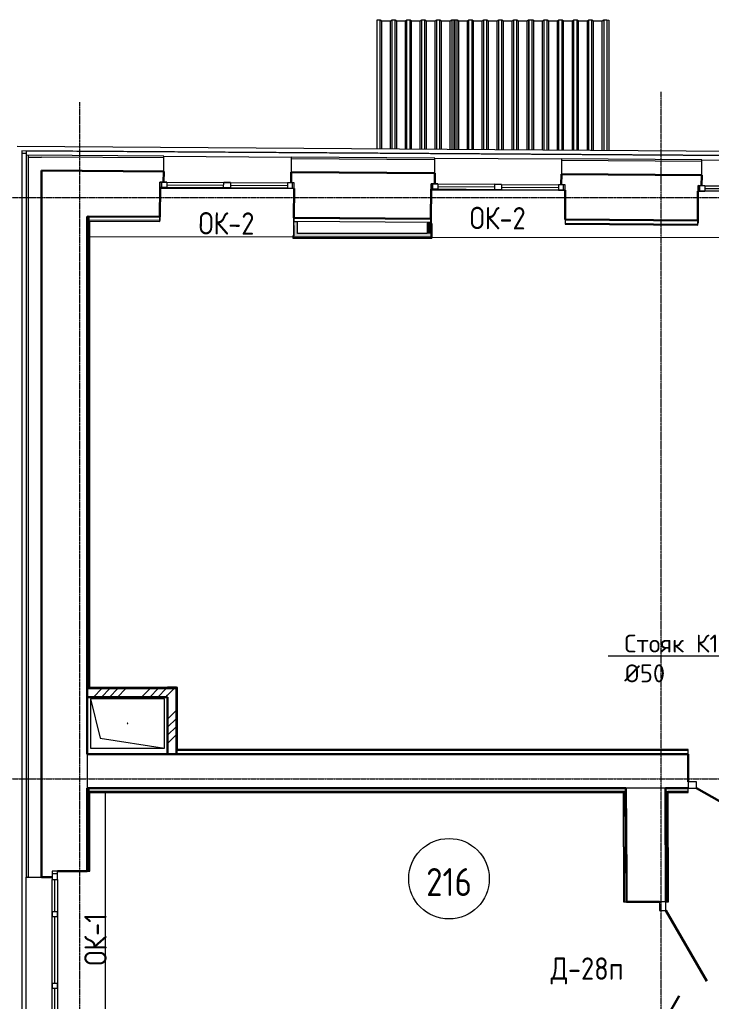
# Model space of a CAD drawing. Header units: millimetres. Extents: x -10178924 to 11692288, y -947381 to 58396.
# Drawn here: x -7172 to 560, y -142533 to -131561 of the extents above; entities that cross this region are included whole.
import ezdxf
from ezdxf import colors
from ezdxf.entities.mleader import LeaderData, LeaderLine
from ezdxf.math import Vec2, Vec3

# ---------------------------------------------------------------- set-up
doc = ezdxf.new("R2010")
doc.units = ezdxf.units.MM
doc.linetypes.add('ADSK_Линия сетки', pattern=[25, 20, -2.5, 0, -2.5])
for name, color, linetype, lineweight in [('_ Окна', 7, 'Continuous', 9), ('Аннотация', 7, 'Continuous', 18), ('Выноски ВК', 7, 'Continuous', 0), ('Двери', 7, 'Continuous', 9), ('Марки дверей', 7, 'Continuous', 20), ('Марки окон', 7, 'Continuous', 20), ('Обобщенные модели', 7, 'Continuous', 18), ('Окна', 7, 'Continuous', 9), ('Оси', 253, 'Continuous', 9), ('Перекрытие', 7, 'Continuous', 18), ('Стены внутренние', 7, 'Continuous', 18), ('Стены наружные', 7, 'Continuous', 18), ('Стены несущие', 7, 'Continuous', 30), ('Стены отделка', 7, 'Continuous', 30), ('Стены штриховка', 7, 'Continuous', 9), ('ШТРИХОВКА', 252, 'Continuous', 15)]:
    doc.layers.add(name, color=color, linetype=linetype, lineweight=lineweight)
doc.layers.add('Линии', color=7, linetype='Continuous', lineweight=9, true_color=0x00a600)
doc.styles.add('GOST Common', font='GOST_Common.ttf', dxfattribs={"width": 0.9, "height": 350})
doc.styles.add('GOST Common_2', font='GOST_Common.ttf', dxfattribs={"width": 0.9, "height": 250})
doc.styles.add('PDF ISOCPEUR', font='isocpeur.ttf')
pattern_1 = [(45, (0, -123085.82), (-269.4077, 269.4077), []), (45, (89.8, -123085.82), (-269.4077, 269.4077), []), (45, (179.6, -123085.82), (-269.4077, 269.4077), []), (45, (269.4, -123085.82), (-269.4077, 269.4077), [])]

# ---------------------------------------------------------------- blocks, each defined once
blk = doc.blocks.new('Дверь-Alumark_двупольная с глухим окном_S70 - 1400х2200 алюм ост Д30п-6129806-План 2-го этажа')
at = {"layer": 'Двери', "lineweight": 30}
for p, q in [((-480, 190), (312, 647)), ((730, 190), (475, 337))]:
    blk.add_line(p, q, dxfattribs=at)
at = {"layer": 'Двери'}
for p, q in [((-575, 190), (-575, 120)), ((-480, 190), (-575, 190)), ((-575, 120), (-480, 120)), ((-480, 120), (-480, 190)), ((730, 190), (730, 120)), ((825, 190), (730, 190)), ((730, 120), (825, 120)), ((825, 120), (825, 190))]:
    blk.add_line(p, q, dxfattribs=at)
blk = doc.blocks.new('Дверь-Alumark_двупольная с глухим окном_S70 - 1400х2200 алюм ост Д30п-6129808-План 2-го этажа')
at = {"layer": 'Двери', "lineweight": 30}
for p, q in [((-480, 220), (312, 677)), ((730, 220), (475, 367))]:
    blk.add_line(p, q, dxfattribs=at)
at = {"layer": 'Двери'}
for p, q in [((-575, 220), (-575, 150)), ((-480, 220), (-575, 220)), ((-480, 150), (-480, 220)), ((730, 220), (730, 150)), ((825, 220), (730, 220)), ((825, 150), (825, 220)), ((-575, 150), (-480, 150)), ((730, 150), (825, 150))]:
    blk.add_line(p, q, dxfattribs=at)
blk = doc.blocks.new('GM_Отверстие прямоугольное _в плите_ - Отверстие-6220773-План 2-го этажа')
at = {"layer": 'Обобщенные модели'}
for p, q in [((415, 275), (-415, 275)), ((-415, 275), (-415, -275)), ((-415, 275), (-305, -165)), ((415, 275), (-415, 275)), ((-415, 275), (-415, -275)), ((415, -275), (415, 275)), ((415, -275), (415, 275)), ((-305, -165), (415, -275)), ((-415, -275), (415, -275)), ((-415, -275), (415, -275))]:
    blk.add_line(p, q, dxfattribs=at)
for start, end in [(0, 180), (180, 360), (0, 105), (240, 0), (195, 210)]:
    blk.add_arc((0, 0), 2.5, start, end, dxfattribs=at)
blk = doc.blocks.new('Roof Cladding - 833x50mm-3052827-План 2-го этажа')
at = {"layer": 'Обобщенные модели'}
for p, q in [((-3176, 45031), (-3141, 45031)), ((-3176, 43590), (-3176, 45031)), ((-3141, 45031), (-3124, 45019)), ((-3141, 43589), (-3141, 45031)), ((-3124, 45019), (-3026, 45019)), ((-3124, 43589), (-3124, 45019)), ((-3026, 45019), (-3009, 45031)), ((-3026, 43589), (-3026, 45019)), ((-3009, 45031), (-2974, 45031)), ((-3009, 43588), (-3009, 45031)), ((-2974, 45031), (-2957, 45019)), ((-2974, 43588), (-2974, 45031)), ((-2957, 45019), (-2860, 45019)), ((-2957, 43588), (-2957, 45019)), ((-2860, 45019), (-2843, 45031)), ((-2860, 43587), (-2860, 45019)), ((-2843, 45031), (-2808, 45031)), ((-2843, 43587), (-2843, 45031)), ((-2808, 45031), (-2791, 45019)), ((-2808, 43587), (-2808, 45031)), ((-2791, 45019), (-2693, 45019)), ((-2791, 43587), (-2791, 45019)), ((-2693, 45019), (-2676, 45031)), ((-2693, 43586), (-2693, 45019)), ((-2676, 45031), (-2641, 45031)), ((-2676, 43586), (-2676, 45031)), ((-2641, 45031), (-2624, 45019)), ((-2641, 43586), (-2641, 45031)), ((-2624, 45019), (-2526, 45019)), ((-2624, 43586), (-2624, 45019)), ((-2526, 45019), (-2509, 45031)), ((-2526, 43585), (-2526, 45019)), ((-2509, 45031), (-2474, 45031)), ((-2509, 43585), (-2509, 45031)), ((-2474, 45031), (-2457, 45019)), ((-2474, 43585), (-2474, 45031)), ((-2457, 45019), (-2359, 45019)), ((-2457, 43585), (-2457, 45019)), ((-2359, 45019), (-2342, 45031)), ((-2359, 43584), (-2359, 45019)), ((-2342, 45031), (-2307, 45031)), ((-2342, 45031), (-2342, 43584)), ((-2307, 45031), (-2307, 43584))]:
    blk.add_line(p, q, dxfattribs=at)
blk = doc.blocks.new('Roof Cladding - 833x50mm-V17-План 2-го этажа')
at = {"layer": 'Обобщенные модели'}
for p, q in [((-2316, 45031), (-2281, 45031)), ((-2316, 43584), (-2316, 45031)), ((-2281, 45031), (-2264, 45019)), ((-2281, 43584), (-2281, 45031)), ((-2264, 45019), (-2166, 45019)), ((-2264, 43583), (-2264, 45019)), ((-2166, 45019), (-2149, 45031)), ((-2166, 43583), (-2166, 45019)), ((-2149, 45031), (-2114, 45031)), ((-2149, 43583), (-2149, 45031)), ((-2114, 45031), (-2097, 45019)), ((-2114, 43582), (-2114, 45031)), ((-2097, 45019), (-2000, 45019)), ((-2097, 43582), (-2097, 45019)), ((-2000, 45019), (-1983, 45031)), ((-2000, 43582), (-2000, 45019)), ((-1983, 45031), (-1948, 45031)), ((-1983, 43582), (-1983, 45031)), ((-1948, 45031), (-1931, 45019)), ((-1948, 43581), (-1948, 45031)), ((-1931, 45019), (-1833, 45019)), ((-1931, 43581), (-1931, 45019)), ((-1833, 45019), (-1816, 45031)), ((-1833, 43581), (-1833, 45019)), ((-1816, 45031), (-1781, 45031)), ((-1816, 43580), (-1816, 45031)), ((-1781, 45031), (-1764, 45019)), ((-1781, 43580), (-1781, 45031)), ((-1764, 45019), (-1666, 45019)), ((-1764, 43580), (-1764, 45019)), ((-1666, 45019), (-1649, 45031)), ((-1666, 43579), (-1666, 45019)), ((-1649, 45031), (-1614, 45031)), ((-1649, 43579), (-1649, 45031)), ((-1614, 45031), (-1597, 45019)), ((-1614, 43579), (-1614, 45031)), ((-1597, 45019), (-1499, 45019)), ((-1597, 43579), (-1597, 45019)), ((-1499, 45019), (-1482, 45031)), ((-1499, 43578), (-1499, 45019)), ((-1482, 45031), (-1447, 45031)), ((-1482, 45031), (-1482, 43578)), ((-1447, 45031), (-1447, 43578)), ((-1437, 45029), (-1427, 45026)), ((-1427, 45026), (-1427, 43578))]:
    blk.add_line(p, q, dxfattribs=at)
blk = doc.blocks.new('Roof Cladding - 833x50mm-V18-План 2-го этажа')
at = {"layer": 'Обобщенные модели'}
for p, q in [((-1476, 45031), (-1441, 45031)), ((-1476, 43578), (-1476, 45031)), ((-1441, 45031), (-1437, 45029)), ((-1441, 43578), (-1441, 45031)), ((-1427, 45021), (-1424, 45019)), ((-1424, 45019), (-1326, 45019)), ((-1424, 43578), (-1424, 45019)), ((-1326, 45019), (-1309, 45031)), ((-1326, 43577), (-1326, 45019)), ((-1309, 45031), (-1274, 45031)), ((-1309, 43577), (-1309, 45031)), ((-1274, 45031), (-1257, 45019)), ((-1274, 43577), (-1274, 45031)), ((-1257, 45019), (-1160, 45019)), ((-1257, 43577), (-1257, 45019)), ((-1160, 45019), (-1143, 45031)), ((-1160, 43576), (-1160, 45019)), ((-1143, 45031), (-1108, 45031)), ((-1143, 43576), (-1143, 45031)), ((-1108, 45031), (-1091, 45019)), ((-1108, 43576), (-1108, 45031)), ((-1091, 45019), (-993, 45019)), ((-1091, 43576), (-1091, 45019)), ((-993, 45019), (-976, 45031)), ((-993, 43575), (-993, 45019)), ((-976, 45031), (-941, 45031)), ((-976, 43575), (-976, 45031)), ((-941, 45031), (-924, 45019)), ((-941, 43575), (-941, 45031)), ((-924, 45019), (-826, 45019)), ((-924, 43574), (-924, 45019)), ((-826, 45019), (-809, 45031)), ((-826, 43574), (-826, 45019)), ((-809, 45031), (-774, 45031)), ((-809, 43574), (-809, 45031)), ((-774, 45031), (-757, 45019)), ((-774, 43573), (-774, 45031)), ((-757, 45019), (-659, 45019)), ((-757, 43573), (-757, 45019)), ((-659, 45019), (-642, 45031)), ((-659, 43573), (-659, 45019)), ((-642, 45031), (-607, 45031)), ((-642, 45031), (-642, 43573)), ((-607, 45031), (-587, 45026)), ((-607, 45031), (-607, 43572)), ((-587, 45026), (-587, 43572))]:
    blk.add_line(p, q, dxfattribs=at)
blk = doc.blocks.new('окна_rehau_двупольное_2_фрамуги - 1460х2440 _нов_-4571373-План 2-го этажа')
at = {"layer": '_ Окна', "lineweight": 18}
for p, q in [((-750, 75), (-750, 135)), ((-750, 135), (-674, 135)), ((-674, 135), (-674, 75)), ((-38, 75), (-38, 135)), ((-38, 135), (38, 135)), ((38, 135), (38, 75)), ((674, 135), (674, 75)), ((750, 135), (674, 135)), ((750, 75), (750, 135)), ((-674, 75), (-750, 75)), ((38, 75), (-38, 75)), ((674, 75), (750, 75))]:
    blk.add_line(p, q, dxfattribs=at)
at = {"layer": '_ Окна'}
for p, q in [((-730, 75), (-730, 135)), ((730, 75), (730, 135)), ((-674, 105), (-38, 105)), ((38, 105), (674, 105))]:
    blk.add_line(p, q, dxfattribs=at)
at = {"layer": 'Окна'}
for p, q in [((-750, 135), (-750, 75)), ((-674, 135), (-750, 135)), ((-674, 135), (-38, 135)), ((38, 135), (-38, 135)), ((38, 135), (674, 135)), ((750, 135), (674, 135)), ((750, 75), (750, 135)), ((-750, 75), (-674, 75)), ((-38, 75), (-674, 75)), ((-38, 75), (38, 75)), ((674, 75), (38, 75)), ((674, 75), (750, 75))]:
    blk.add_line(p, q, dxfattribs=at)
blk = doc.blocks.new('окна_rehau_двупольное_2_фрамуги - 1460х2440 _нов_-4571368-План 2-го этажа')
at = {"layer": '_ Окна', "lineweight": 18}
for p, q in [((-750, 75), (-750, 135)), ((-750, 135), (-674, 135)), ((-674, 135), (-674, 75)), ((-38, 75), (-38, 135)), ((-38, 135), (38, 135)), ((38, 135), (38, 75)), ((674, 135), (674, 75)), ((750, 135), (674, 135)), ((750, 75), (750, 135)), ((-674, 75), (-750, 75)), ((38, 75), (-38, 75)), ((674, 75), (750, 75))]:
    blk.add_line(p, q, dxfattribs=at)
at = {"layer": '_ Окна'}
for p, q in [((-730, 75), (-730, 135)), ((730, 75), (730, 135)), ((-674, 105), (-38, 105)), ((38, 105), (674, 105))]:
    blk.add_line(p, q, dxfattribs=at)
at = {"layer": 'Окна'}
for p, q in [((-750, 135), (-750, 75)), ((-674, 135), (-750, 135)), ((-674, 135), (-38, 135)), ((38, 135), (-38, 135)), ((38, 135), (674, 135)), ((750, 135), (674, 135)), ((750, 75), (750, 135)), ((-750, 75), (-674, 75)), ((-38, 75), (-674, 75)), ((-38, 75), (38, 75)), ((674, 75), (38, 75)), ((674, 75), (750, 75))]:
    blk.add_line(p, q, dxfattribs=at)
blk = doc.blocks.new('окно трехпол с фрамугой - 1740 и 1760 -2300_h___нов_ ок1-2165949-План 2-го этажа')
at = {"layer": '_ Окна', "lineweight": 18}
for p, q in [((-880, 75), (-880, 135)), ((-880, 135), (-790, 135)), ((-790, 135), (-790, 75)), ((-430, 75), (-430, 135)), ((-430, 135), (-370, 135)), ((-370, 135), (-370, 75)), ((370, 75), (370, 135)), ((370, 135), (430, 135)), ((430, 135), (430, 75)), ((790, 135), (790, 75)), ((880, 135), (790, 135)), ((880, 75), (880, 135)), ((-790, 75), (-880, 75)), ((-370, 75), (-430, 75)), ((430, 75), (370, 75)), ((790, 75), (880, 75))]:
    blk.add_line(p, q, dxfattribs=at)
at = {"layer": '_ Окна'}
for p, q in [((-850, 75), (-850, 135)), ((850, 75), (850, 135)), ((-790, 105), (-430, 105)), ((-370, 105), (370, 105)), ((430, 105), (790, 105))]:
    blk.add_line(p, q, dxfattribs=at)
at = {"layer": 'Окна'}
for p, q in [((-880, 135), (-880, 75)), ((-790, 135), (-880, 135)), ((-790, 135), (-430, 135)), ((-370, 135), (-430, 135)), ((-370, 135), (370, 135)), ((430, 135), (370, 135)), ((430, 135), (790, 135)), ((880, 135), (790, 135)), ((880, 75), (880, 135)), ((-880, 75), (-790, 75)), ((-430, 75), (-790, 75)), ((-430, 75), (-370, 75)), ((370, 75), (-370, 75)), ((370, 75), (430, 75)), ((790, 75), (430, 75)), ((790, 75), (880, 75))]:
    blk.add_line(p, q, dxfattribs=at)
blk = doc.blocks.new('2 этаж')
at = {"lineweight": 9}
h = blk.add_hatch(dxfattribs=at)
h.set_pattern_fill('ANSI34', color=256, scale=20)
h.set_pattern_definition(pattern_1)
h.paths.add_polyline_path([(-5518, -85625), (-5518, -85531), (-6396, -85531), (-6396, -85625)])
h = blk.add_hatch(dxfattribs=at)
h.set_pattern_fill('ANSI34', color=256, scale=20)
h.set_pattern_definition(pattern_1)
h.paths.add_polyline_path([(-5418, -86225), (-5418, -85531), (-5518, -85531), (-5518, -86225)])
at = {"layer": 'Стены внутренние'}
for points in [[(-4066, -80483), (-4066, -80314), (-4106, -80314), (-4106, -80483)], [(-2576, -80445), (-2576, -80331), (-2616, -80331), (-2616, -80445)], [(-2576, -80485), (-2576, -80445), (-4066, -80443), (-4066, -80483), (-2957, -80484)]]:
    blk.add_hatch(color=256, dxfattribs=at).paths.add_polyline_path(points)
at = {"layer": 'Линии', "color": 7}
blk.add_circle((-2372, -87656), 450, dxfattribs=at)
at = {"layer": 'Оси', "color": 252, "linetype": 'ADSK_Линия сетки'}
for p, q in [((0, -128115), (0, -78863)), ((-6500, -128115), (-6500, -78976)), ((-10115, -80041), (56005, -80041)), ((-10115, -86541), (56005, -86541))]:
    blk.add_line(p, q, dxfattribs=at)
at = {"layer": 'Перекрытие'}
for p, q in [((-4115, -79940), (-5603, -79940)), ((-4107, -80422), (-4107, -79940)), ((-2571, -79961), (-2571, -80332)), ((-1073, -79961), (-2571, -79961)), ((634, -79972), (414, -79972)), ((414, -79972), (414, -80330)), ((-5605, -80151), (-5605, -80300)), ((-4106, -80314), (-4106, -80310)), ((414, -80330), (409, -80330)), ((-6386, -80480), (-4118, -80483)), ((-2564, -80485), (1897, -80491)), ((-6212, -89321), (-6212, -86694))]:
    blk.add_line(p, q, dxfattribs=at)
at = {"layer": 'Стены внутренние'}
for p, q in [((-5605, -80300), (-5606, -80300)), ((-2571, -80320), (-2575, -80320))]:
    blk.add_line(p, q, dxfattribs=at)
at = {"layer": 'Стены наружные'}
for p, q in [((-7198, -79469), (3513, -79541)), ((-7148, -79520), (-7148, -89468)), ((3463, -79591), (-7148, -79520)), ((-7098, -79520), (3463, -79591)), ((-7098, -79520), (-7098, -79570)), ((-7098, -79550), (-7148, -79550)), ((-5561, -79580), (-4136, -79590)), ((-2530, -79601), (-1115, -79610)), ((454, -79621), (1869, -79630)), ((-4106, -80310), (-4106, -80314)), ((-2575, -80330), (-2575, -80332)), ((-7098, -89278), (-7098, -87638))]:
    blk.add_line(p, q, dxfattribs=at)
at = {"layer": 'Стены несущие'}
for p, q in [((-6928, -87638), (-6928, -79741)), ((-6928, -79741), (-5562, -79750)), ((-5563, -79870), (-5562, -79750)), ((-4137, -79760), (-4138, -79880)), ((-2531, -79771), (-4137, -79760)), ((-2532, -79891), (-2531, -79771)), ((-1116, -79780), (-1117, -79900)), ((453, -79791), (-1116, -79780)), ((452, -79911), (453, -79791)), ((-5606, -80260), (-5603, -79930)), ((-4103, -79940), (-4106, -80270)), ((-4102, -79880), (-4103, -79880)), ((-2575, -80280), (-2572, -79950)), ((-1073, -79960), (-1075, -80290)), ((409, -80300), (411, -79970)), ((-6418, -80255), (-5606, -80260)), ((-6418, -86262), (-6418, -80255)), ((-5606, -80260), (-6398, -80255)), ((-4106, -80270), (-2575, -80280)), ((-2575, -80280), (-4105, -80270)), ((409, -80300), (-1075, -80290)), ((-1075, -80290), (409, -80300)), ((-5408, -85525), (-6396, -85525)), ((-5418, -85519), (-5518, -85519)), ((-5418, -86262), (-5418, -85531)), ((-6418, -85625), (-5518, -85625)), ((-5518, -85625), (-5518, -86262)), ((-6418, -86262), (300, -86262)), ((300, -86572), (300, -86262)), ((-6418, -86642), (-394, -86642)), ((-6418, -87573), (-6418, -86642)), ((-394, -86642), (-390, -87916)), ((46, -86642), (300, -86642)), ((50, -87915), (46, -86642)), ((-390, -87891), (-393, -86872)), ((-6928, -87638), (-6808, -87638)), ((-6748, -87573), (-6418, -87573)), ((-390, -87916), (-20, -87915))]:
    blk.add_line(p, q, dxfattribs=at)
at = {"layer": 'Стены отделка', "lineweight": 9}
for p, q in [((-5561, -79580), (-7098, -79570)), ((-7098, -79570), (-7098, -87638)), ((-7078, -79590), (-6928, -79591)), ((-5562, -79750), (-5561, -79600)), ((-5561, -79600), (-5561, -79580)), ((-4136, -79610), (-4137, -79760)), ((-2530, -79601), (-4136, -79590)), ((-4136, -79590), (-4136, -79610)), ((-4136, -79610), (-4136, -79610)), ((-2531, -79771), (-2530, -79621)), ((-2530, -79621), (-2530, -79601)), ((-1115, -79630), (-1116, -79780)), ((454, -79621), (-1115, -79610)), ((-1115, -79610), (-1115, -79630)), ((453, -79791), (454, -79641)), ((454, -79641), (454, -79621)), ((-4137, -79760), (-4137, -79760)), ((-6398, -80255), (-6418, -80255)), ((-6398, -80255), (-6398, -80295)), ((-6398, -85531), (-6398, -80255)), ((-5606, -80300), (-6398, -80295)), ((-6386, -85519), (-6386, -80307)), ((-6386, -80307), (-5606, -80312)), ((-5606, -80312), (-5606, -80260)), ((-4105, -80270), (-4106, -80270)), ((-4106, -80270), (-4106, -80310)), ((-4106, -80310), (-4105, -80310)), ((-4066, -80314), (-4106, -80314)), ((-4106, -80485), (-4106, -80314)), ((-2575, -80320), (-4105, -80310)), ((-4066, -80443), (-4066, -80314)), ((-2575, -80332), (-2575, -80280)), ((-1075, -80290), (-1075, -80342)), ((409, -80352), (409, -80300)), ((-4106, -80354), (-4107, -80470)), ((-2616, -80331), (-2616, -80445)), ((-2576, -80331), (-2616, -80331)), ((-2576, -80320), (-2576, -80485)), ((-2564, -80332), (-2575, -80332)), ((-2564, -80495), (-2564, -80332)), ((-1075, -80330), (409, -80340)), ((-1075, -80342), (409, -80352)), ((-4107, -80470), (-4118, -80470)), ((-4118, -80470), (-4118, -80497)), ((-4116, -80497), (-2566, -80497)), ((-4106, -80483), (-2576, -80485)), ((-2576, -80485), (-4106, -80485)), ((-2616, -80445), (-4066, -80443)), ((-6418, -85531), (-5418, -85531)), ((-5518, -85519), (-6386, -85519)), ((-5408, -85519), (-5418, -85519)), ((-5406, -86210), (-5406, -85521)), ((300, -86210), (-5406, -86210)), ((300, -86262), (300, -86210)), ((-6398, -86642), (-6418, -86642)), ((-6398, -86642), (-6398, -86694)), ((-390, -86682), (-390, -86642)), ((46, -86642), (46, -86682)), ((300, -86694), (300, -86642)), ((-390, -86682), (-6398, -86682)), ((-6386, -86694), (-425, -86694)), ((-6386, -87573), (-6386, -86694)), ((-425, -86694), (-422, -87916)), ((-410, -87916), (-413, -86682)), ((46, -86682), (76, -86682)), ((66, -86682), (46, -86682)), ((66, -86682), (70, -87915)), ((82, -87915), (78, -86694)), ((78, -86694), (300, -86694)), ((-393, -86872), (-413, -86872)), ((-7098, -87638), (-6928, -87638)), ((-7078, -87638), (-7078, -87632)), ((-6418, -87573), (-6386, -87573)), ((-422, -87916), (-390, -87916)), ((-390, -87916), (-390, -87891)), ((50, -87915), (82, -87915))]:
    blk.add_line(p, q, dxfattribs=at)
at = {"layer": 'Стены штриховка'}
for p, q in [((-7078, -79570), (-7078, -87632)), ((-5561, -79600), (-6928, -79591)), ((-2530, -79621), (-4136, -79610)), ((454, -79641), (-1115, -79630)), ((-6388, -85521), (-6388, -80305)), ((-6388, -80305), (-5606, -80310)), ((-2566, -80332), (-2566, -80497)), ((-1075, -80340), (409, -80350)), ((-2564, -80495), (-4118, -80495)), ((-4118, -80497), (-4116, -80497)), ((-4116, -80470), (-4116, -80497)), ((-2566, -80497), (-2564, -80497)), ((-2564, -80497), (-2564, -80495)), ((-5408, -85521), (-6388, -85521)), ((-5408, -86212), (-5408, -85519)), ((-5406, -85519), (-5408, -85519)), ((-5406, -85521), (-5406, -85519)), ((300, -86222), (-5418, -86222)), ((300, -86212), (-5408, -86212)), ((-6418, -86262), (-6418, -86642)), ((46, -86642), (-394, -86642)), ((-6398, -86694), (-6398, -87573)), ((-6388, -86692), (-423, -86692)), ((-6388, -87573), (-6388, -86692)), ((-423, -86692), (-420, -87916)), ((300, -86682), (76, -86682)), ((80, -87915), (76, -86692)), ((76, -86692), (300, -86692))]:
    blk.add_line(p, q, dxfattribs=at)
at = {"layer": 'Двери'}
for name, p, rotation in [('Дверь-Alumark_двупольная с глухим окном_S70 - 1400х2200 алюм ост Д30п-6129806-План 2-го этажа', (1125, -86452), 180), ('Дверь-Alumark_двупольная с глухим окном_S70 - 1400х2200 алюм ост Д30п-6129808-План 2-го этажа', (-168, -88490), 270.1712152764861)]:
    blk.add_blockref(name, p, dxfattribs=dict(at, rotation=rotation))
at = {"layer": 'Обобщенные модели'}
for name, p in [('Roof Cladding - 833x50mm-3052827-План 2-го этажа', (0, -123086)), ('Roof Cladding - 833x50mm-V17-План 2-го этажа', (0, -123086)), ('Roof Cladding - 833x50mm-V18-План 2-го этажа', (0, -123086)), ('GM_Отверстие прямоугольное _в плите_ - Отверстие-6220773-План 2-го этажа', (-5966, -85920))]:
    blk.add_blockref(name, p, dxfattribs=at)
at = {"layer": 'Окна'}
for name, p, rotation in [('окна_rehau_двупольное_2_фрамуги - 1460х2440 _нов_-4571368-План 2-го этажа', (-4854, -80010), 359.6152078770644), ('окна_rehau_двупольное_2_фрамуги - 1460х2440 _нов_-4571373-План 2-го этажа', (-1823, -80030), 359.6152078770644), ('окна_rehau_двупольное_2_фрамуги - 1460х2440 _нов_-4571373-План 2-го этажа', (1161, -80050), 359.6152078770644), ('окно трехпол с фрамугой - 1740 и 1760 -2300_h___нов_ ок1-2165949-План 2-го этажа', (-6673, -88453), 90)]:
    blk.add_blockref(name, p, dxfattribs=dict(at, rotation=rotation))
at = {"layer": 'Аннотация', "lineweight": 9, "insert": (-2372, -87693), "char_height": 312.5, "width": 585.78, "attachment_point": 5, "line_spacing_factor": 1.022766, "style": 'GOST Common'}
blk.add_mtext('216', dxfattribs=at)
at = {"layer": 'Марки дверей', "lineweight": 9, "insert": (-829, -88686), "char_height": 250, "width": 851.4, "attachment_point": 5, "line_spacing_factor": 1.022766, "style": 'GOST Common_2'}
blk.add_mtext('\\pxqc,t1.8,3.6,5.4,7.2,9,10.8,12.6,14.4,16.2,18,19.8,21.6,23.4,25.2,27,28.8,30.6,32.4,34.2,36,37.8,39.6,41.4,43.2,45,46.8,48.6,50.4,52.2,54,55.8,57.6;{Д-28п}', dxfattribs=at)
at = {"layer": 'Марки окон', "lineweight": 9, "char_height": 250, "attachment_point": 5, "line_spacing_factor": 1.022766, "style": 'GOST Common_2'}
for s, insert, width, rotation in [('\\pxqc,t1.8,3.6,5.4,7.2,9,10.8,12.6,14.4,16.2,18,19.8,21.6,23.4,25.2,27,28.8,30.6,32.4,34.2,36,37.8,39.6,41.4,43.2,45,46.8,48.6,50.4,52.2,54,55.8,57.6;{ОК-2}', (-4860, -80332), 684.9, 359.6152), ('\\pxqc,t1.8,3.6,5.4,7.2,9,10.8,12.6,14.4,16.2,18,19.8,21.6,23.4,25.2,27,28.8,30.6,32.4,34.2,36,37.8,39.6,41.4,43.2,45,46.8,48.6,50.4,52.2,54,55.8,57.6;{ОК-2}', (-1828, -80273), 684.9, 359.6152), ('\\pxqc,t1.8,3.6,5.4,7.2,9,10.8,12.6,14.4,16.2,18,19.8,21.6,23.4,25.2,27,28.8,30.6,32.4,34.2,36,37.8,39.6,41.4,43.2,45,46.8,48.6,50.4,52.2,54,55.8,57.6;{ОК-1}', (-6324, -88334), 637.2, 90)]:
    blk.add_mtext(s, dxfattribs=dict(at, insert=insert, width=width, rotation=rotation))
blk = doc.blocks.new('_None')

msp = doc.modelspace()

# ---------------------------------------------------------------- block references
at = {"layer": 'ШТРИХОВКА'}
msp.add_blockref('2 этаж', (0, -53506.6), dxfattribs=at)

# ---------------------------------------------------------------- leaders
at = {"layer": 'Выноски ВК', "ltscale": 50}
ml = msp.add_multileader_mtext('Standard', dxfattribs=at)
ml.set_content('Стояк К1-1 ^J%%C50', color=256, style='PDF ISOCPEUR')
ml.set_leader_properties(color=256, linetype='ByLayer', lineweight=-1)
ml.set_arrow_properties(name='NONE')
ml.build(insert=Vec2(0, 0))
ml.multileader.update_dxf_attribs({"text_left_attachment_type": 6, "text_right_attachment_type": 6, "dogleg_length": 100, "arrow_head_size": 300})
ctx = ml.context
ctx.base_point, ctx.char_height, ctx.arrow_head_size, ctx.landing_gap_size, ctx.plane_origin = Vec3(-412.2, -138674), 200, 300, 0, Vec3(-4669.4, -135945.8)
ctx.left_attachment, ctx.right_attachment = 6, 6
notes = []
notes.append((ctx, [(1, (1, 1, 0), (1007.8, -138674), (-1, 0), 100, [(1, [(2575, -139658)], 0, [])])]))
ctx.mtext.insert, ctx.mtext.flow_direction = Vec3(-412.2, -138434), 5
for ctx, leaders in notes:
    for number, flags, end, landing, length, lines in leaders:
        leader = LeaderData()
        leader.index, (leader.has_last_leader_line, leader.has_dogleg_vector, leader.attachment_direction) = number, flags
        leader.last_leader_point, leader.dogleg_vector, leader.dogleg_length = Vec3(end), Vec3(landing), length
        for number, points, colour, breaks in lines:
            line = LeaderLine()
            line.index, line.vertices, line.color, line.breaks = number, Vec3.list(points), colors.encode_raw_color(colour), breaks
            leader.lines.append(line)
        ctx.leaders.append(leader)

doc.saveas('drawing.dxf')
